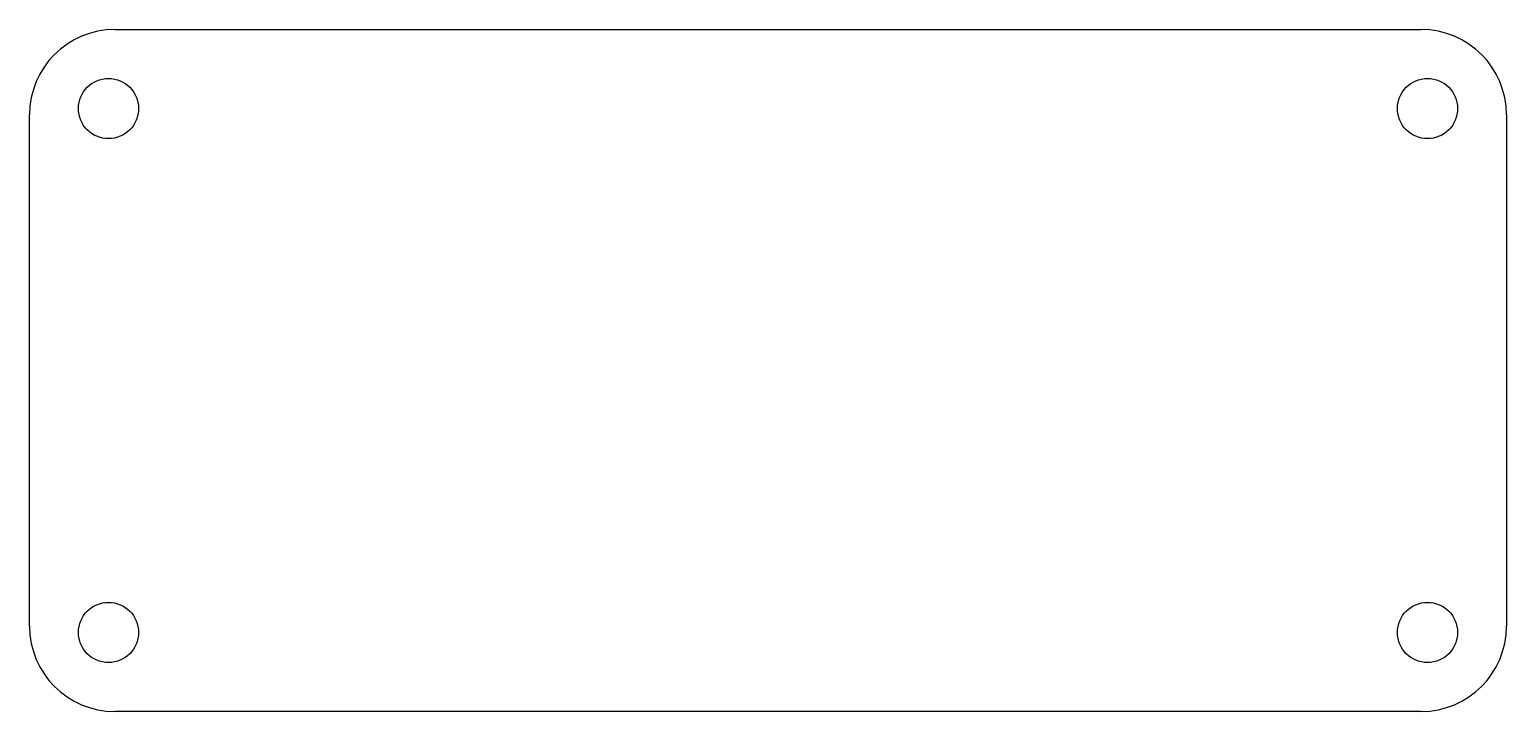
# Model space of a CAD drawing. Extents: x -32.5 to 32.5, y -15 to 15.
import ezdxf

# ---------------------------------------------------------------- set-up
doc = ezdxf.new("R2010")
doc.units = 0
doc.layers.get('0').update_dxf_attribs({"linetype": 'CONTINUOUS'})

msp = doc.modelspace()

# ---------------------------------------------------------------- linework, layer by layer
for p, q in [((-28.75, 15), (28.75, 15)), ((-32.5, -11.25), (-32.5, 11.25)), ((32.5, 11.25), (32.5, -11.25)), ((28.75, -15), (-28.75, -15))]:
    msp.add_line(p, q)
for centre in [(-29.025, 11.525), (29.025, 11.525), (-29.025, -11.525), (29.025, -11.525)]:
    msp.add_circle(centre, 1.325)
for centre, start, end in [((-28.75, 11.25), 90, 180), ((28.75, 11.25), 0, 90), ((-28.75, -11.25), 180, 270), ((28.75, -11.25), 270, 0)]:
    msp.add_arc(centre, 3.75, start, end)

doc.saveas('drawing.dxf')
